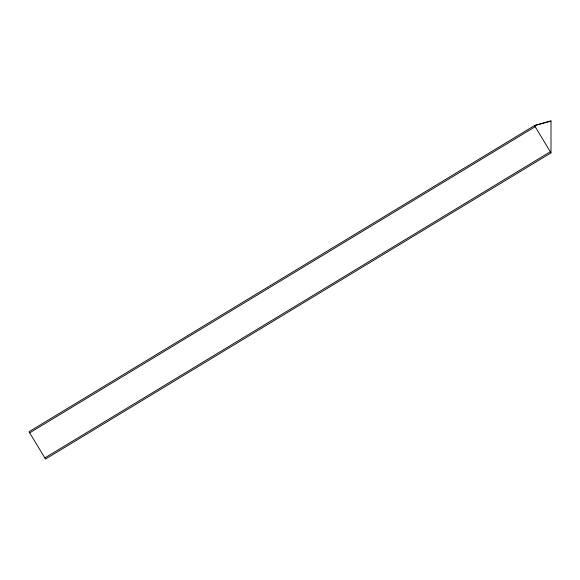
<?xml version="1.0" encoding="UTF-8"?>
<svg xmlns="http://www.w3.org/2000/svg" width="580" height="580" viewBox="0 0 580 580"><rect width="100%" height="100%" fill="white"/><g stroke="black" fill="none" stroke-linecap="round" stroke-linejoin="round"><path stroke-width="0.87" d="M29.681 432.868L535.173 126.701M44.856 457.917L550.318 151.75M551 152.881L45.537 459.041L29 431.738L534.492 125.577L551 120.959L551 152.881L534.492 125.577L551 120.959"/></g></svg>
